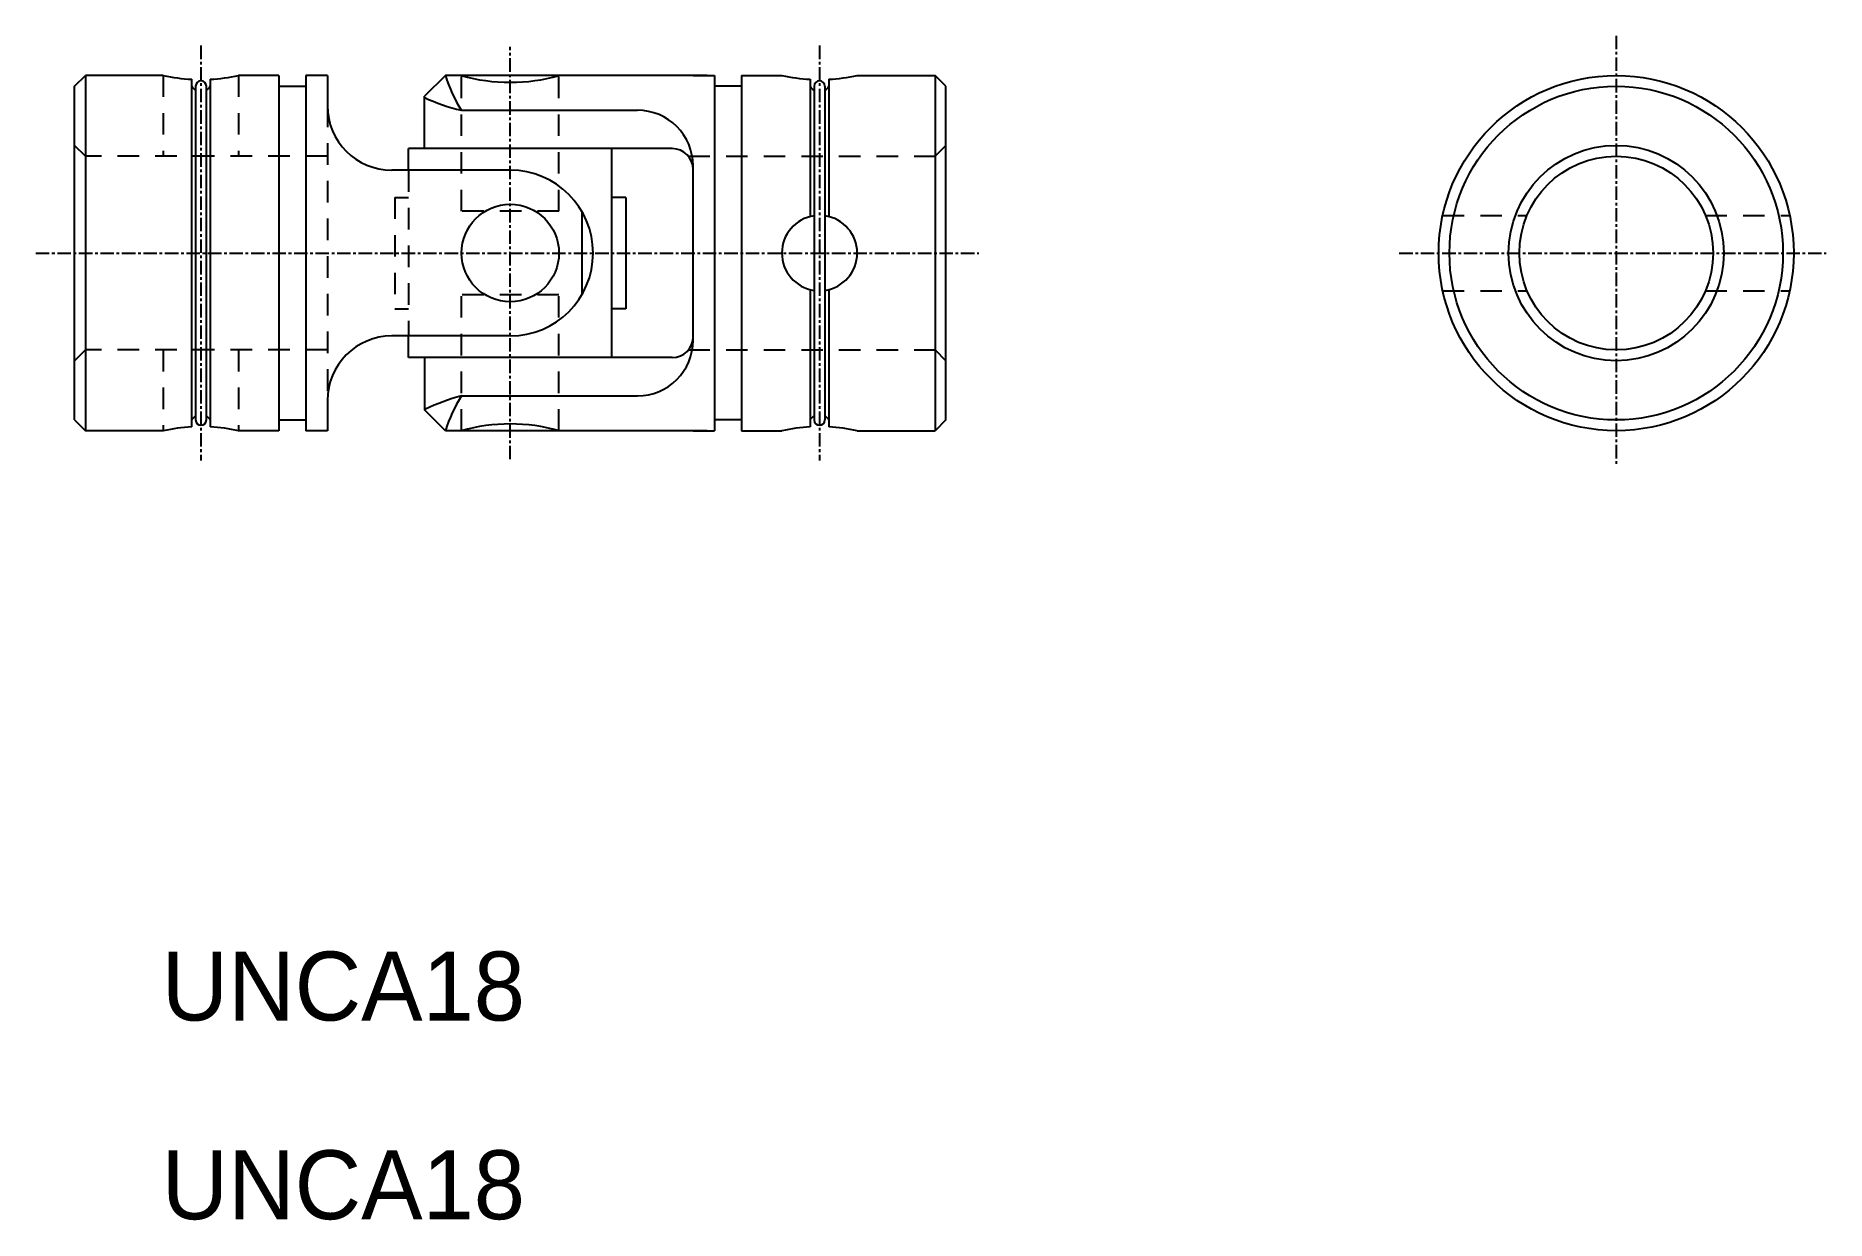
# Model space of a CAD drawing. Extents: x 147 to 314, y 76 to 186.
import ezdxf

# ---------------------------------------------------------------- set-up
doc = ezdxf.new("R2010")
doc.units = 0
doc.linetypes.add('CENTER', pattern=[2, 1.25, -0.25, 0.25, -0.25])
doc.linetypes.add('DASHED', pattern=[3.5, 2, -1.5])
doc.layers.get('0').update_dxf_attribs({"linetype": 'CONTINUOUS'})
doc.layers.add('CENTER', color=1, linetype='CENTER')

msp = doc.modelspace()

# ---------------------------------------------------------------- linework, layer by layer
for p, q in [((150.8, 181.68), (151.8, 182.68)), ((150.8, 150.68), (150.8, 181.68)), ((159.05, 182.68), (151.8, 182.68)), ((151.8, 182.68), (151.8, 149.68)), ((161.68, 182.33), (161.68, 150.03)), ((163.41, 182.33), (163.41, 150.03)), ((169.8, 182.68), (166.05, 182.68)), ((169.8, 182.68), (169.8, 149.68)), ((169.8, 181.68), (172.3, 181.68)), ((172.3, 182.68), (172.3, 149.68)), ((174.3, 182.68), (172.3, 182.68)), ((174.3, 182.68), (174.3, 179.88)), ((185.28, 182.68), (183.34, 180.74)), ((209.59, 182.68), (185.28, 182.68)), ((208.3, 182.68), (210.3, 182.68)), ((210.3, 182.68), (210.3, 149.68)), ((212.8, 181.68), (210.3, 181.68)), ((212.8, 182.68), (212.8, 149.68)), ((212.8, 182.68), (216.55, 182.68)), ((219.18, 182.33), (219.18, 169.57)), ((220.91, 182.33), (220.91, 169.57)), ((223.55, 182.68), (230.8, 182.68)), ((230.8, 182.68), (230.8, 149.68)), ((231.8, 181.68), (230.8, 182.68)), ((231.8, 150.68), (231.8, 181.68)), ((183.34, 175.88), (183.34, 180.74)), ((186.76, 179.44), (203.12, 179.44)), ((206.36, 175.88), (181.85, 175.88)), ((181.85, 173.88), (181.85, 175.88)), ((200.75, 156.47), (200.75, 175.88)), ((191.3, 173.88), (180.3, 173.88)), ((208.3, 158.09), (208.3, 174.27)), ((197.96, 170.03), (197.96, 162.32)), ((202.04, 171.35), (200.75, 171.35)), ((202.04, 171.35), (202.04, 161)), ((150.8, 166.18), (150.8, 166.18)), ((219.18, 162.79), (219.18, 150.03)), ((220.91, 162.79), (220.91, 150.03)), ((202.04, 161), (200.75, 161)), ((150.8, 158.43), (150.8, 158.43)), ((191.3, 158.48), (180.3, 158.48)), ((181.85, 156.47), (181.85, 158.48)), ((206.36, 156.47), (181.85, 156.47)), ((183.34, 156.47), (183.34, 151.62)), ((174.3, 152.48), (174.3, 149.68)), ((185.28, 149.68), (183.34, 151.62)), ((186.76, 152.91), (203.12, 152.91)), ((150.8, 150.68), (151.8, 149.68)), ((169.8, 150.68), (172.3, 150.68)), ((212.8, 150.68), (210.3, 150.68)), ((231.8, 150.68), (230.8, 149.68)), ((159.05, 149.68), (151.8, 149.68)), ((169.8, 149.68), (166.05, 149.68)), ((174.3, 149.68), (172.3, 149.68)), ((209.59, 149.68), (185.28, 149.68)), ((208.3, 149.68), (210.3, 149.68)), ((212.8, 149.68), (216.55, 149.68)), ((223.55, 149.68), (230.8, 149.68))]:
    msp.add_line(p, q)
at = {"color": 3, "linetype": 'DASHED'}
for p, q in [((159.05, 182.68), (159.05, 175.18)), ((166.05, 182.68), (166.05, 175.18)), ((186.77, 170.06), (186.77, 182.68)), ((195.83, 170.06), (195.83, 182.68)), ((174.3, 179.88), (174.3, 152.48)), ((151.8, 175.18), (150.8, 176.18)), ((174.3, 175.18), (151.8, 175.18)), ((207.86, 175.18), (230.8, 175.18)), ((230.8, 175.18), (231.8, 176.18)), ((181.85, 173.88), (181.85, 158.48)), ((180.56, 171.35), (180.56, 161)), ((180.56, 171.35), (181.85, 171.35)), ((195.83, 170.06), (186.77, 170.06)), ((277.98, 169.68), (285.82, 169.68)), ((302.4, 169.68), (310.23, 169.68)), ((195.83, 162.3), (186.77, 162.3)), ((186.77, 149.68), (186.77, 162.3)), ((195.83, 149.68), (195.83, 162.3)), ((277.98, 162.68), (285.82, 162.68)), ((302.4, 162.68), (310.23, 162.68)), ((180.56, 161), (181.85, 161)), ((151.8, 157.18), (150.8, 156.18)), ((174.3, 157.18), (151.8, 157.18)), ((159.05, 157.18), (159.05, 149.68)), ((166.05, 157.18), (166.05, 149.68)), ((207.86, 157.18), (230.8, 157.18)), ((230.8, 157.18), (231.8, 156.18))]:
    msp.add_line(p, q, dxfattribs=at)
at = {"linetype": 'CONTINUOUS'}
for p, q in [((162.05, 181.68), (162.05, 150.68)), ((163.05, 150.68), (163.05, 181.68)), ((219.55, 181.68), (219.55, 150.68)), ((220.55, 181.68), (220.55, 150.68))]:
    msp.add_line(p, q, dxfattribs=at)
for centre, radius in [((294.11, 166.18), 16.5), ((294.11, 166.18), 15.5), ((294.11, 166.18), 10), ((294.11, 166.18), 9), ((191.3, 166.18), 4.53)]:
    msp.add_circle(centre, radius)
for centre, radius, start, end in [((162.55, 198.8), 16.5, 257.7534, 266.9914), ((162.55, 182.18), 1, 210.0001, 240), ((162.55, 181.68), 0.5, 0, 180), ((162.55, 182.18), 1, 300, 330.0001), ((162.55, 198.8), 16.5, 273.0086, 282.2466), ((197.67, 186.41), 12.94, 196.7742, 212.6003), ((191.3, 198.54), 16.5, 254.0672, 285.9328), ((220.05, 198.8), 16.5, 257.7534, 266.9914), ((220.05, 182.18), 1, 210, 240), ((220.05, 181.68), 0.5, 0, 180), ((220.05, 182.18), 1, 300, 330), ((220.05, 198.8), 16.5, 273.0086, 282.2466), ((180.3, 179.88), 6, 180, 270), ((190.43, 195.53), 16.5, 244.3798, 257.1678), ((203.12, 174.27), 5.18, 0, 90), ((206.36, 173.94), 1.94, 0, 90), ((191.3, 166.18), 7.7, 270, 90), ((220.05, 166.18), 3.5, 98.2132, 261.7868), ((220.05, 166.18), 3.5, 278.2132, 81.7868), ((180.3, 152.48), 6, 90, 180), ((206.36, 158.41), 1.94, 270, 0), ((203.12, 158.09), 5.18, 270, 0), ((190.84, 136.92), 16.5, 104.323, 116.6627), ((197.67, 145.94), 12.94, 147.3891, 163.206), ((162.55, 133.55), 16.5, 93.0086, 102.2466), ((162.55, 150.18), 1, 120, 149.9999), ((162.55, 150.68), 0.5, 180, 0), ((162.55, 150.18), 1, 29.9999, 60), ((162.55, 133.55), 16.5, 77.7534, 86.9914), ((191.3, 133.81), 16.5, 74.0672, 105.9328), ((220.05, 133.55), 16.5, 93.0086, 102.2466), ((220.05, 150.18), 1, 120, 150), ((220.05, 150.68), 0.5, 180, 0), ((220.05, 150.18), 1, 30, 60), ((220.05, 133.55), 16.5, 77.7534, 86.9914)]:
    msp.add_arc(centre, radius, start, end)
at = {"layer": 'CENTER', "color": 1, "linetype": 'CENTER'}
for p, q in [((162.55, 185.45), (162.55, 146.91)), ((191.3, 147.03), (191.3, 185.33)), ((220.05, 185.45), (220.05, 146.91)), ((294.11, 186.36), (294.11, 146.54)), ((147.2, 166.18), (234.86, 166.18)), ((273.94, 166.18), (313.63, 166.18))]:
    msp.add_line(p, q, dxfattribs=at)

# ---------------------------------------------------------------- texts
for p in [(158.9, 94.89), (158.9, 76.43)]:
    msp.add_text('UNCA18', height=6.4).set_placement(p)

doc.saveas('drawing.dxf')
